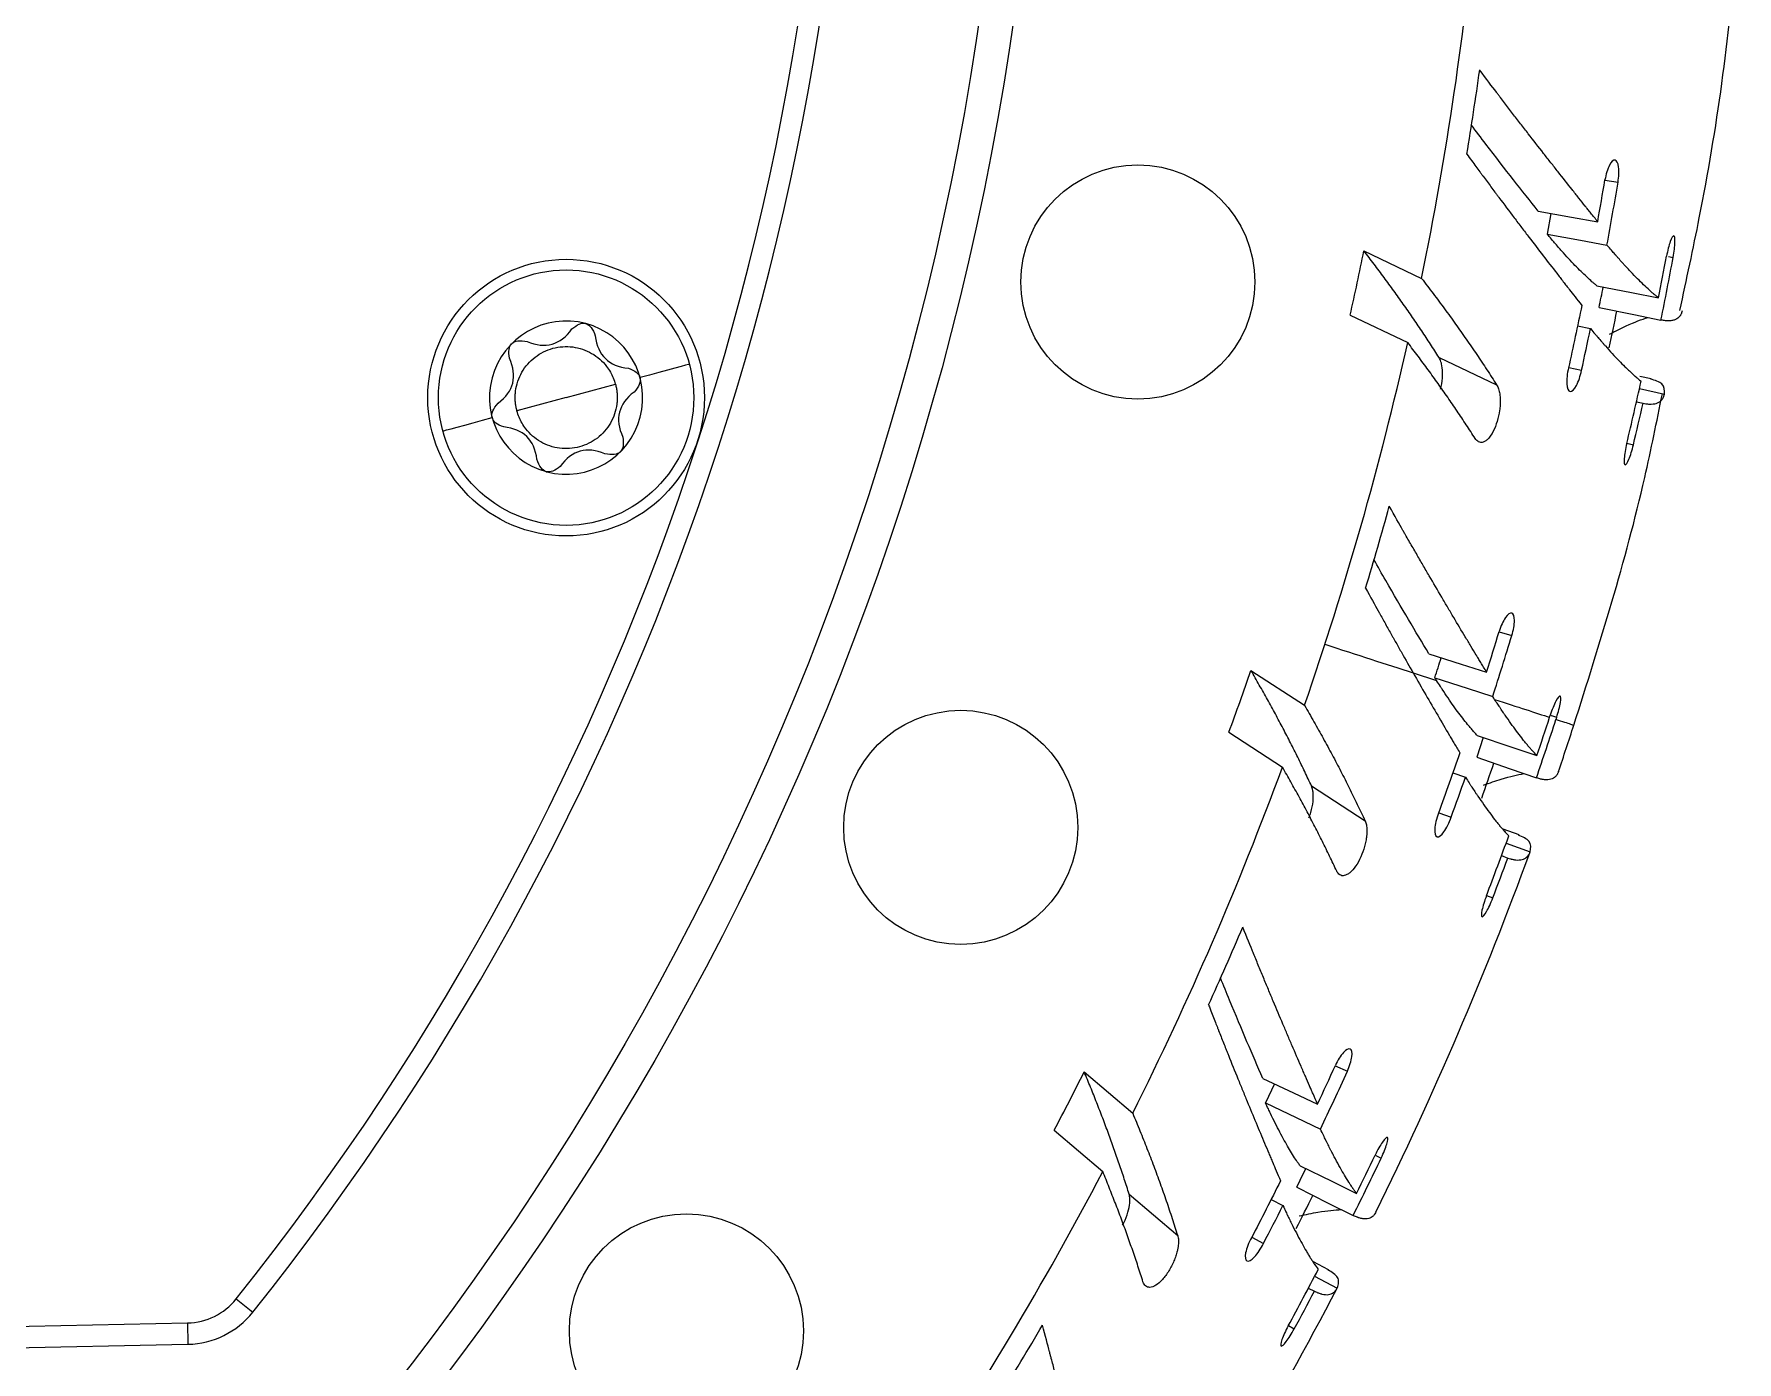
# Model space of a CAD drawing. Header units: millimetres. Extents: x 0 to 594, y 0 to 420.
# Drawn here: x 489.27 to 529.29, y 168.57 to 199.77 of the extents above; entities that cross this region are included whole.
import ezdxf

# ---------------------------------------------------------------- set-up
doc = ezdxf.new("R2010")
doc.units = ezdxf.units.MM

msp = doc.modelspace()

# ---------------------------------------------------------------- linework, layer by layer
at = {"color": 8, "linetype": 'Continuous', "lineweight": 25}
for p, q in [((526.188, 196.339), (526.495, 196.288)), ((527.681, 194.543), (527.791, 194.523)), ((526.998, 191.438), (527.585, 191.307)), ((526.703, 190.158), (526.857, 190.121)), ((523.704, 185.728), (524, 185.638)), ((521.681, 184.76), (522.233, 184.581)), ((524.903, 183.767), (525.054, 183.718)), ((523.866, 180.763), (524.43, 180.557)), ((523.406, 179.533), (523.553, 179.476)), ((519.852, 175.533), (520.135, 175.404)), ((520.787, 173.431), (520.93, 173.363)), ((519.366, 170.589), (519.899, 170.31)), ((518.75, 169.429), (518.888, 169.353))]:
    msp.add_line(p, q, dxfattribs=at)
at = {"color": 7, "linetype": 'Continuous', "lineweight": 25}
for p, q in [((524.915, 195.556), (524.83, 195.07)), ((520.525, 194.674), (521.879, 194.029)), ((520.201, 193.167), (521.555, 192.521)), ((525.544, 192.913), (525.849, 192.848)), ((522.29, 192.171), (523.643, 191.525)), ((525.34, 191.937), (525.638, 191.871)), ((527.276, 191.668), (527.011, 191.726)), ((501.777, 191.227), (502.936, 191.541)), ((501.777, 191.227), (500.622, 190.915)), ((526.927, 191.13), (527.084, 191.095)), ((517.87, 184.817), (519.128, 184)), ((524.887, 183.718), (524.903, 183.767)), ((525.038, 183.669), (525.054, 183.718)), ((517.352, 183.365), (518.61, 182.548)), ((523.33, 183.242), (523.175, 182.778)), ((519.293, 182.105), (520.551, 181.288)), ((522.616, 182.415), (522.91, 182.312)), ((522.282, 181.477), (522.574, 181.37)), ((524.17, 180.955), (523.795, 181.091)), ((523.755, 180.468), (523.906, 180.412)), ((513.951, 175.39), (515.092, 174.416)), ((518.42, 175.106), (518.211, 174.659)), ((513.248, 174.018), (514.388, 173.044)), ((515.007, 172.516), (516.148, 171.541)), ((518.343, 172.39), (518.621, 172.249)), ((517.889, 171.503), (518.164, 171.359)), ((519.693, 170.739), (519.339, 170.923)), ((519.218, 170.31), (519.36, 170.235)), ((494.022, 170.053), (494.412, 169.741)), ((484.855, 169.323), (492.881, 169.489)), ((492.881, 169.489), (492.891, 168.989)), ((484.866, 168.823), (492.891, 168.989))]:
    msp.add_line(p, q, dxfattribs=at)
at = {"color": 7, "linetype": 'Continuous', "lineweight": 25, "flags": 128}
for points in [[(524.621, 195.609), (525.404, 195.469), (526.019, 195.359)], [(524.83, 195.07), (525.617, 194.925), (526.236, 194.811)], [(525.998, 193.855), (526.81, 193.695), (527.448, 193.569)], [(526.051, 193.345), (526.865, 193.18), (527.505, 193.05)], [(504.673, 192.01), (504.651, 192.004), (504.585, 191.986), (504.478, 191.957), (504.334, 191.918), (504.158, 191.871), (503.958, 191.817), (503.74, 191.758), (503.514, 191.697)], [(498.881, 190.445), (498.903, 190.451), (498.969, 190.468), (499.076, 190.497), (499.22, 190.536), (499.395, 190.584), (499.596, 190.638), (499.813, 190.697), (500.039, 190.758)], [(501.312, 189.488), (501.313, 189.488), (501.314, 189.488), (501.316, 189.487), (501.317, 189.487), (501.318, 189.487), (501.32, 189.486), (501.321, 189.486), (501.322, 189.486)], [(522.053, 185.209), (522.811, 184.968), (523.406, 184.779)], [(522.19, 184.648), (522.951, 184.401), (523.55, 184.207)], [(523.189, 183.29), (523.973, 183.025), (524.589, 182.817)], [(523.175, 182.778), (523.961, 182.508), (524.578, 182.295)], [(518.149, 175.233), (518.869, 174.896), (519.435, 174.63)], [(518.211, 174.659), (518.935, 174.315), (519.503, 174.044)], [(519.025, 173.182), (519.768, 172.818), (520.352, 172.531)], [(518.945, 172.676), (519.688, 172.306), (520.273, 172.015)]]:
    msp.add_lwpolyline(points, dxfattribs=at)
at = {"color": 7, "linetype": 'Continuous', "lineweight": 25}
for centre, radius in [((444, 210), 69), ((444, 210), 68.2), ((515.212, 193.944), 2.75), ((501.777, 191.227), 3.25), ((501.777, 191.227), 3), ((511.05, 181.132), 2.75), ((504.603, 169.303), 2.75)]:
    msp.add_circle(centre, radius, dxfattribs=at)
for centre, radius, start, end in [((444, 210), 64.015, 321.38911, 2.61089), ((444, 210), 64.515, 321.38911, 2.61089), ((444, 210), 79.5, 348.41045, 354.79934), ((444, 210), 80.015, 350.61088, 352.04301), ((444, 210), 83.315, 349.87917, 350.56687), ((444, 210), 83.627, 349.53519, 350.56289), ((442.646, 210.646), 79.5, 347.29934, 348.41045), ((444, 210), 85.05, 348.86091, 349.5346), ((444, 210), 85.208, 348.52588, 349.53454), ((444, 210), 83.724, 348.52588, 348.86092), ((501.777, 191.227), 1.8, 255.3783, 255.0264), ((444, 210), 84.15, 347.92715, 348.52671), ((444, 210), 79.5, 340.91045, 347.29934), ((444, 210), 83.627, 347.47978, 348.16492), ((444, 210), 85.05, 346.503, 347.51354), ((444, 210), 85.208, 346.50855, 347.181), ((444, 210), 80.015, 343.11088, 344.54301), ((444, 210), 83.315, 342.37917, 343.06687), ((444, 210), 83.627, 342.03519, 343.06289), ((444, 210), 82.197, 342.03519, 342.37917), ((442.742, 210.817), 79.5, 339.79934, 340.91045), ((444, 210), 85.05, 341.36091, 342), ((444, 210), 85.208, 341.02588, 342), ((444, 210), 85.65, 341.23139, 341.99998), ((444, 210), 79.5, 333.41045, 339.79934), ((444, 210), 84.15, 340.43473, 341.02497), ((444, 210), 83.627, 339.97978, 340.66492), ((444, 210), 85.05, 339.003, 340.01354), ((444, 210), 85.65, 333.73157, 339.89401), ((444, 210), 85.208, 339.00855, 339.681), ((444, 210), 80.015, 335.61088, 337.04301), ((442.859, 210.974), 79.5, 332.29934, 333.41045), ((444, 210), 83.315, 334.87917, 335.56687), ((444, 210), 83.627, 334.53519, 335.56289), ((444, 210), 85.208, 333.52588, 334.53454), ((444, 210), 85.05, 333.86091, 334.5346), ((444, 210), 79.5, 325.91045, 332.29934), ((444, 210), 83.724, 333.52588, 333.86092), ((444, 210), 84.15, 332.935, 333.52644), ((444, 210), 83.627, 332.47978, 333.16492), ((444, 210), 85.05, 331.503, 332.51354), ((444, 210), 85.65, 326.2319, 332.3935), ((444, 210), 85.208, 331.50855, 332.181), ((492.85, 170.989), 1.5, 271.1835, 321.3891), ((492.85, 170.989), 2, 271.1835, 321.3891), ((444, 210), 80.015, 328.11088, 329.54301)]:
    msp.add_arc(centre, radius, start, end, dxfattribs=at)
for points, knots in [([(527.948, 193.274), (528.105, 194), (528.713, 196.808), (529.15, 199.859), (529.279, 202.183), (529.29, 202.378)], [0, 0, 0, 0, 0.241763, 0.93637, 1, 1, 1, 1]), ([(526.019, 195.359), (525.96, 195.434), (525.905, 195.503), (525.831, 195.594), (525.796, 195.638), (525.759, 195.684), (525.742, 195.705), (525.733, 195.716), (525.73, 195.721), (525.727, 195.723), (525.726, 195.725), (525.675, 195.788), (525.6, 195.884), (525.521, 195.982), (525.468, 196.049), (525.441, 196.083), (525.307, 196.252), (525.143, 196.459), (524.974, 196.674), (524.861, 196.819), (524.804, 196.891), (524.628, 197.116), (524.449, 197.346), (524.236, 197.622), (524.143, 197.742), (524.082, 197.822), (524.051, 197.862), (523.956, 197.986), (523.86, 198.111), (523.749, 198.257), (523.693, 198.33), (523.665, 198.366), (523.654, 198.382), (523.646, 198.393), (523.641, 198.399), (523.535, 198.538), (523.405, 198.712), (523.244, 198.924)], [0, 0, 0, 0, 0.0625, 0.0625, 0.09375, 0.109375, 0.117188, 0.121094, 0.123047, 0.123047, 0.125, 0.125, 0.1875, 0.21875, 0.21875, 0.25, 0.25, 0.375, 0.4375, 0.4375, 0.5, 0.5, 0.625, 0.6875, 0.71875, 0.71875, 0.75, 0.75, 0.8125, 0.84375, 0.859375, 0.867188, 0.871094, 0.871094, 0.875, 0.875, 1, 1, 1, 1]), ([(524.621, 195.609), (524.24, 196.089), (523.769, 196.681), (523.163, 197.482), (523.048, 197.634)], [0, 0, 0, 0, 0.810117, 1, 1, 1, 1]), ([(522.943, 196.947), (523.022, 196.84), (523.093, 196.744), (523.188, 196.614), (523.233, 196.552), (523.281, 196.488), (523.303, 196.457), (523.313, 196.444), (523.319, 196.435), (523.321, 196.432), (523.387, 196.344), (523.479, 196.22), (523.588, 196.074), (523.634, 196.012), (523.666, 195.97), (523.682, 195.949), (523.818, 195.767), (523.997, 195.529), (524.172, 195.298), (524.288, 195.145), (524.347, 195.069), (524.516, 194.847), (524.627, 194.702), (524.844, 194.421), (524.95, 194.284), (525.107, 194.082), (525.184, 193.983), (525.271, 193.87), (525.315, 193.815), (525.336, 193.788), (525.345, 193.776), (525.351, 193.768), (525.355, 193.763), (525.432, 193.665), (525.53, 193.543), (525.644, 193.395)], [0, 0, 0, 0, 0.0625, 0.0625, 0.09375, 0.109375, 0.117188, 0.121094, 0.121094, 0.125, 0.125, 0.1875, 0.21875, 0.234375, 0.234375, 0.25, 0.25, 0.375, 0.4375, 0.4375, 0.5, 0.5, 0.625, 0.625, 0.75, 0.75, 0.8125, 0.84375, 0.859375, 0.867188, 0.871094, 0.871094, 0.875, 0.875, 1, 1, 1, 1]), ([(526.495, 196.288), (526.517, 196.419), (526.522, 196.547), (526.496, 196.742), (526.466, 196.801), (526.385, 196.817), (526.337, 196.773), (526.248, 196.599), (526.21, 196.475), (526.189, 196.345)], [0, 0, 0, 0, 0.25, 0.25, 0.5, 0.5, 0.75, 0.75, 1, 1, 1, 1]), ([(525.997, 193.855), (525.976, 193.872), (525.939, 193.903), (525.861, 193.969), (525.72, 194.097), (525.49, 194.324), (525.231, 194.605), (525.039, 194.823), (524.923, 194.96), (524.864, 195.03), (524.83, 195.07)], [0, 0, 0, 0, 0.0723163, 0.1247866, 0.2496273, 0.4994672, 0.7495811, 0.8747516, 0.9281304, 1, 1, 1, 1]), ([(527.791, 194.523), (527.815, 194.654), (527.83, 194.779), (527.836, 194.969), (527.826, 195.024), (527.785, 195.032), (527.755, 194.984), (527.691, 194.805), (527.659, 194.681), (527.635, 194.551)], [0, 0, 0, 0, 0.25, 0.25, 0.5, 0.5, 0.75, 0.75, 1, 1, 1, 1]), ([(522.29, 192.171), (522.223, 192.275), (522.091, 192.483), (521.883, 192.796), (521.671, 193.109), (521.452, 193.422), (521.228, 193.736), (520.999, 194.049), (520.765, 194.361), (520.605, 194.57), (520.525, 194.674)], [0, 0, 0, 0, 0.127806, 0.254811, 0.381017, 0.506422, 0.631025, 0.754824, 0.877816, 1, 1, 1, 1]), ([(527.448, 193.569), (527.423, 193.589), (527.4, 193.608), (527.37, 193.632), (527.357, 193.644), (527.342, 193.656), (527.336, 193.661), (527.333, 193.664), (527.331, 193.665), (527.33, 193.666), (527.31, 193.683), (527.279, 193.71), (527.241, 193.745), (527.224, 193.76), (527.212, 193.771), (527.206, 193.776), (527.111, 193.864), (527.016, 193.956), (526.864, 194.112), (526.786, 194.193), (526.69, 194.296), (526.642, 194.349), (526.621, 194.372), (526.606, 194.388), (526.6, 194.395), (526.563, 194.436), (526.519, 194.485), (526.468, 194.542), (526.443, 194.571), (526.431, 194.585), (526.425, 194.591), (526.422, 194.595), (526.42, 194.598), (526.376, 194.647), (526.317, 194.718), (526.236, 194.811)], [0, 0, 0, 0, 0.0625, 0.0625, 0.09375, 0.109375, 0.117188, 0.121094, 0.121094, 0.125, 0.125, 0.1875, 0.21875, 0.234375, 0.234375, 0.25, 0.25, 0.5, 0.5, 0.625, 0.6875, 0.71875, 0.734375, 0.734375, 0.75, 0.75, 0.8125, 0.84375, 0.859375, 0.867188, 0.871094, 0.871094, 0.875, 0.875, 1, 1, 1, 1]), ([(521.879, 194.029), (521.971, 193.909), (522.154, 193.67), (522.42, 193.313), (522.68, 192.955), (522.932, 192.597), (523.178, 192.239), (523.416, 191.881), (523.568, 191.644), (523.643, 191.525)], [0, 0, 0, 0, 0.13986, 0.280724, 0.422588, 0.56545, 0.709306, 0.854156, 1, 1, 1, 1]), ([(526.297, 192.72), (526.432, 192.788), (526.809, 192.98), (527.048, 193.06), (527.202, 193.112)], [0, 0, 0, 0, 0.359025, 1, 1, 1, 1]), ([(527.999, 193.264), (527.996, 193.248), (527.992, 193.234), (527.986, 193.217), (527.984, 193.209), (527.981, 193.202), (527.979, 193.198), (527.979, 193.197), (527.978, 193.196), (527.978, 193.196), (527.974, 193.185), (527.967, 193.17), (527.957, 193.154), (527.952, 193.147), (527.949, 193.143), (527.947, 193.14), (527.92, 193.104), (527.886, 193.079), (527.824, 193.052), (527.791, 193.041), (527.746, 193.035), (527.723, 193.033), (527.712, 193.032), (527.705, 193.032), (527.702, 193.031), (527.683, 193.031), (527.661, 193.031), (527.634, 193.032), (527.621, 193.033), (527.614, 193.034), (527.611, 193.034), (527.609, 193.034), (527.608, 193.034), (527.586, 193.037), (527.553, 193.042), (527.505, 193.05)], [0, 0, 0, 0, 0.0625, 0.0625, 0.09375, 0.109375, 0.117188, 0.121094, 0.121094, 0.125, 0.125, 0.1875, 0.21875, 0.234375, 0.234375, 0.25, 0.25, 0.5, 0.5, 0.625, 0.6875, 0.71875, 0.734375, 0.734375, 0.75, 0.75, 0.8125, 0.84375, 0.859375, 0.867188, 0.871094, 0.871094, 0.875, 0.875, 1, 1, 1, 1]), ([(523.137, 190.267), (523.068, 190.374), (522.931, 190.588), (522.715, 190.911), (522.495, 191.234), (522.268, 191.556), (522.036, 191.878), (521.799, 192.199), (521.636, 192.414), (521.555, 192.521)], [0, 0, 0, 0, 0.14591, 0.290805, 0.434684, 0.577545, 0.719387, 0.860207, 1, 1, 1, 1]), ([(525.849, 192.848), (525.889, 192.802), (525.923, 192.761), (525.968, 192.708), (525.988, 192.684), (526.009, 192.66), (526.018, 192.648), (526.022, 192.644), (526.025, 192.641), (526.026, 192.64), (526.055, 192.605), (526.097, 192.557), (526.147, 192.5), (526.169, 192.475), (526.183, 192.459), (526.191, 192.45), (526.309, 192.318), (526.415, 192.203), (526.564, 192.049), (526.636, 191.975), (526.717, 191.897), (526.756, 191.859), (526.773, 191.843), (526.784, 191.833), (526.789, 191.828), (526.818, 191.801), (526.851, 191.771), (526.887, 191.739), (526.904, 191.724), (526.913, 191.716), (526.917, 191.713), (526.919, 191.711), (526.921, 191.709), (526.949, 191.685), (526.99, 191.652), (527.038, 191.611)], [0, 0, 0, 0, 0.0625, 0.0625, 0.09375, 0.109375, 0.117188, 0.121094, 0.121094, 0.125, 0.125, 0.1875, 0.21875, 0.234375, 0.234375, 0.25, 0.25, 0.5, 0.5, 0.625, 0.6875, 0.71875, 0.734375, 0.734375, 0.75, 0.75, 0.8125, 0.84375, 0.859375, 0.867188, 0.871094, 0.871094, 0.875, 0.875, 1, 1, 1, 1]), ([(500.622, 190.915), (500.614, 190.946), (500.599, 191.007), (500.586, 191.1), (500.579, 191.194), (500.58, 191.288), (500.593, 191.429), (500.635, 191.613), (500.733, 191.829), (500.87, 192.022), (501.099, 192.237), (501.458, 192.416), (501.858, 192.442), (502.164, 192.372), (502.38, 192.274), (502.573, 192.137), (502.717, 191.983), (502.819, 191.831), (502.89, 191.691), (502.921, 191.591), (502.936, 191.541)], [0, 0, 0, 0, 0.025234, 0.050224, 0.075125, 0.100094, 0.125286, 0.187843, 0.250405, 0.312961, 0.375523, 0.500028, 0.624532, 0.687089, 0.749651, 0.812207, 0.874769, 0.916633, 0.958134, 1, 1, 1, 1]), ([(522.326, 191.423), (522.336, 191.467), (522.369, 191.602), (522.378, 191.817), (522.363, 191.962), (522.347, 192.027), (522.343, 192.043), (522.327, 192.099), (522.306, 192.139), (522.29, 192.171)], [0, 0, 0, 0, 0.14169, 0.43919, 0.718394, 0.726365, 0.74213, 0.797032, 1, 1, 1, 1]), ([(525.333, 191.928), (525.299, 191.792), (525.284, 191.655), (525.298, 191.443), (525.327, 191.379), (525.413, 191.365), (525.466, 191.415), (525.568, 191.604), (525.612, 191.735), (525.638, 191.871)], [0, 0, 0, 0, 0.25, 0.25, 0.5, 0.5, 0.75, 0.75, 1, 1, 1, 1]), ([(502.936, 191.541), (502.944, 191.51), (502.959, 191.449), (502.972, 191.356), (502.979, 191.262), (502.978, 191.168), (502.965, 191.027), (502.923, 190.842), (502.825, 190.627), (502.688, 190.434), (502.459, 190.219), (502.1, 190.04), (501.7, 190.014), (501.394, 190.084), (501.178, 190.182), (500.985, 190.319), (500.841, 190.472), (500.739, 190.625), (500.668, 190.765), (500.637, 190.865), (500.622, 190.915)], [0, 0, 0, 0, 0.0252132, 0.0501922, 0.0750929, 0.1000728, 0.1252877, 0.187844, 0.2504058, 0.3129621, 0.3755239, 0.5000278, 0.6245317, 0.687088, 0.7496498, 0.8122061, 0.8747679, 0.9166624, 0.9581637, 1, 1, 1, 1]), ([(523.643, 191.525), (523.652, 191.511), (523.668, 191.483), (523.688, 191.432), (523.703, 191.376), (523.715, 191.314), (523.723, 191.245), (523.728, 191.159), (523.726, 191.053), (523.709, 190.885), (523.662, 190.666), (523.567, 190.426), (523.468, 190.281), (523.388, 190.21), (523.328, 190.18), (523.271, 190.17), (523.237, 190.182), (523.22, 190.188)], [0, 0, 0, 0, 0.042944, 0.084816, 0.126039, 0.167052, 0.208301, 0.250221, 0.312985, 0.375441, 0.499538, 0.624102, 0.749015, 0.811008, 0.874566, 0.937, 1, 1, 1, 1]), ([(525.458, 183.533), (526.066, 185.459), (526.876, 188.025), (527.405, 190.66), (527.537, 191.317)], [0, 0, 0, 0, 0.750754, 1, 1, 1, 1]), ([(527.084, 191.095), (527.108, 191.09), (527.128, 191.087), (527.154, 191.083), (527.165, 191.082), (527.177, 191.08), (527.182, 191.08), (527.184, 191.08), (527.185, 191.079), (527.186, 191.079), (527.202, 191.078), (527.225, 191.076), (527.251, 191.076), (527.263, 191.076), (527.27, 191.076), (527.274, 191.076), (527.335, 191.078), (527.384, 191.087), (527.447, 191.114), (527.475, 191.13), (527.504, 191.154), (527.517, 191.168), (527.522, 191.174), (527.525, 191.178), (527.527, 191.18), (527.536, 191.191), (527.545, 191.205), (527.554, 191.221), (527.559, 191.23), (527.561, 191.234), (527.562, 191.236), (527.562, 191.237), (527.563, 191.238), (527.569, 191.253), (527.578, 191.275), (527.585, 191.307)], [0, 0, 0, 0, 0.0625, 0.0625, 0.09375, 0.109375, 0.117188, 0.121094, 0.121094, 0.125, 0.125, 0.1875, 0.21875, 0.234375, 0.234375, 0.25, 0.25, 0.5, 0.5, 0.625, 0.6875, 0.71875, 0.734375, 0.734375, 0.75, 0.75, 0.8125, 0.84375, 0.859375, 0.867187, 0.871094, 0.871094, 0.875, 0.875, 1, 1, 1, 1]), ([(527.585, 191.307), (527.588, 191.398), (527.592, 191.566), (527.365, 191.631), (527.26, 191.661)], [0, 0, 0, 0, 0.538811, 1, 1, 1, 1]), ([(526.701, 190.15), (526.67, 190.02), (526.649, 189.895), (526.635, 189.707), (526.643, 189.652), (526.685, 189.646), (526.717, 189.694), (526.789, 189.87), (526.826, 189.992), (526.857, 190.121)], [0, 0, 0, 0, 0.25, 0.25, 0.5, 0.5, 0.75, 0.75, 1, 1, 1, 1]), ([(523.406, 184.779), (523.357, 184.861), (523.312, 184.936), (523.251, 185.036), (523.222, 185.084), (523.191, 185.134), (523.177, 185.158), (523.17, 185.17), (523.167, 185.175), (523.165, 185.178), (523.164, 185.179), (523.122, 185.249), (523.059, 185.354), (522.994, 185.462), (522.95, 185.535), (522.927, 185.572), (522.817, 185.756), (522.682, 185.983), (522.542, 186.218), (522.448, 186.377), (522.401, 186.456), (522.256, 186.702), (522.109, 186.953), (521.934, 187.255), (521.858, 187.386), (521.807, 187.474), (521.782, 187.517), (521.704, 187.652), (521.625, 187.789), (521.534, 187.948), (521.488, 188.028), (521.465, 188.067), (521.456, 188.085), (521.449, 188.096), (521.445, 188.103), (521.358, 188.255), (521.252, 188.444), (521.121, 188.675)], [0, 0, 0, 0, 0.0625, 0.0625, 0.09375, 0.109375, 0.117187, 0.121094, 0.123047, 0.123047, 0.125, 0.125, 0.1875, 0.21875, 0.21875, 0.25, 0.25, 0.375, 0.4375, 0.4375, 0.5, 0.5, 0.625, 0.6875, 0.71875, 0.71875, 0.75, 0.75, 0.8125, 0.84375, 0.859375, 0.867188, 0.871094, 0.871094, 0.875, 0.875, 1, 1, 1, 1]), ([(522.053, 185.209), (521.737, 185.734), (521.348, 186.383), (520.852, 187.256), (520.757, 187.422)], [0, 0, 0, 0, 0.810117, 1, 1, 1, 1]), ([(520.564, 186.754), (520.683, 186.538), (520.781, 186.36), (520.863, 186.21), (520.868, 186.201), (520.875, 186.189), (520.878, 186.183), (520.884, 186.173), (520.899, 186.146), (520.937, 186.078), (521.019, 185.931), (521.09, 185.804), (521.149, 185.698), (521.162, 185.676), (521.185, 185.635), (521.196, 185.614), (521.231, 185.553), (521.3, 185.431), (521.459, 185.149), (521.593, 184.914), (521.681, 184.76)], [0, 0, 0, 0, 0.25, 0.25, 0.265625, 0.265625, 0.273438, 0.273438, 0.28125, 0.3125, 0.375, 0.5, 0.5, 0.53125, 0.53125, 0.5625, 0.5625, 0.625, 0.75, 1, 1, 1, 1]), ([(524, 185.638), (524.038, 185.765), (524.06, 185.891), (524.06, 186.088), (524.038, 186.15), (523.959, 186.177), (523.906, 186.139), (523.795, 185.978), (523.742, 185.861), (523.703, 185.734)], [0, 0, 0, 0, 0.25, 0.25, 0.5, 0.5, 0.75, 0.75, 1, 1, 1, 1]), ([(519.293, 182.105), (519.24, 182.216), (519.136, 182.44), (518.972, 182.777), (518.801, 183.116), (518.626, 183.455), (518.445, 183.794), (518.258, 184.135), (518.067, 184.475), (517.936, 184.703), (517.87, 184.817)], [0, 0, 0, 0, 0.1278059, 0.2548115, 0.381017, 0.5064218, 0.6310247, 0.7548237, 0.8778164, 1, 1, 1, 1]), ([(521.681, 184.76), (521.782, 184.584), (521.88, 184.414), (522.072, 184.083), (522.166, 183.921), (522.35, 183.607), (522.44, 183.453), (522.528, 183.303), (522.532, 183.296), (522.536, 183.289), (522.539, 183.284), (522.541, 183.282), (522.546, 183.273), (522.55, 183.266), (522.563, 183.244), (522.589, 183.199), (522.658, 183.084), (522.728, 182.966), (522.778, 182.88)], [0, 0, 0, 0, 0.25, 0.25, 0.5, 0.5, 0.75, 0.75, 0.757812, 0.761719, 0.761719, 0.765625, 0.765625, 0.78125, 0.78125, 0.8125, 0.875, 1, 1, 1, 1]), ([(523.189, 183.29), (523.165, 183.315), (523.121, 183.364), (523.053, 183.44), (522.972, 183.534), (522.876, 183.655), (522.718, 183.862), (522.549, 184.103), (522.397, 184.326), (522.307, 184.466), (522.262, 184.535), (522.232, 184.581)], [0, 0, 0, 0, 0.0923768, 0.1760428, 0.2510038, 0.3774801, 0.5030281, 0.7547532, 0.8818375, 0.9218494, 1, 1, 1, 1]), ([(524.589, 182.817), (524.547, 182.863), (524.511, 182.9), (524.484, 182.931), (524.479, 182.936), (524.471, 182.945), (524.458, 182.96), (524.444, 182.975), (524.417, 183.006), (524.399, 183.028), (524.369, 183.063), (524.36, 183.075), (524.341, 183.098), (524.312, 183.133), (524.282, 183.17), (524.223, 183.245), (524.182, 183.298), (524.056, 183.464), (523.968, 183.587), (523.864, 183.736), (523.852, 183.753), (523.828, 183.788), (523.792, 183.841), (523.75, 183.903), (523.718, 183.95), (523.709, 183.963), (523.705, 183.97), (523.703, 183.972), (523.701, 183.976), (523.691, 183.99), (523.661, 184.037), (523.624, 184.094), (523.595, 184.138)], [0, 0, 0, 0, 0.125, 0.125, 0.140625, 0.140625, 0.15625, 0.1875, 0.1875, 0.25, 0.25, 0.28125, 0.28125, 0.3125, 0.375, 0.375, 0.5, 0.5, 0.75, 0.75, 0.78125, 0.78125, 0.8125, 0.875, 0.890625, 0.898437, 0.898437, 0.902344, 0.902344, 0.90625, 0.9375, 1, 1, 1, 1]), ([(525.054, 183.718), (525.095, 183.845), (525.126, 183.968), (525.157, 184.155), (525.154, 184.211), (525.114, 184.224), (525.079, 184.18), (524.992, 184.011), (524.944, 183.893), (524.903, 183.767)], [0, 0, 0, 0, 0.25, 0.25, 0.5, 0.5, 0.75, 0.75, 1, 1, 1, 1]), ([(519.128, 184), (519.203, 183.87), (519.353, 183.61), (519.569, 183.222), (519.78, 182.834), (519.984, 182.446), (520.181, 182.058), (520.371, 181.671), (520.491, 181.416), (520.551, 181.288)], [0, 0, 0, 0, 0.139254, 0.279716, 0.42138, 0.564242, 0.708301, 0.853554, 1, 1, 1, 1]), ([(519.884, 180.106), (519.83, 180.222), (519.721, 180.452), (519.55, 180.801), (519.373, 181.15), (519.19, 181.499), (519.002, 181.848), (518.809, 182.197), (518.676, 182.431), (518.61, 182.548)], [0, 0, 0, 0, 0.146202, 0.291291, 0.435267, 0.578129, 0.719874, 0.860499, 1, 1, 1, 1]), ([(519.231, 181.359), (519.247, 181.4), (519.297, 181.53), (519.334, 181.742), (519.338, 181.888), (519.331, 181.954), (519.329, 181.971), (519.32, 182.029), (519.305, 182.071), (519.293, 182.105)], [0, 0, 0, 0, 0.141679, 0.439186, 0.718392, 0.726366, 0.742128, 0.797028, 1, 1, 1, 1]), ([(522.91, 182.312), (522.944, 182.26), (522.972, 182.216), (523.009, 182.158), (523.026, 182.131), (523.044, 182.104), (523.052, 182.091), (523.055, 182.086), (523.057, 182.083), (523.058, 182.082), (523.083, 182.044), (523.118, 181.99), (523.16, 181.927), (523.179, 181.9), (523.191, 181.882), (523.197, 181.872), (523.297, 181.725), (523.387, 181.598), (523.514, 181.426), (523.576, 181.343), (523.646, 181.255), (523.68, 181.213), (523.695, 181.195), (523.704, 181.183), (523.709, 181.177), (523.734, 181.147), (523.763, 181.113), (523.794, 181.076), (523.81, 181.059), (523.817, 181.05), (523.82, 181.047), (523.822, 181.044), (523.824, 181.043), (523.849, 181.014), (523.885, 180.977), (523.928, 180.93)], [0, 0, 0, 0, 0.0625, 0.0625, 0.09375, 0.109375, 0.117188, 0.121094, 0.121094, 0.125, 0.125, 0.1875, 0.21875, 0.234375, 0.234375, 0.25, 0.25, 0.5, 0.5, 0.625, 0.6875, 0.71875, 0.734375, 0.734375, 0.75, 0.75, 0.8125, 0.84375, 0.859375, 0.867187, 0.871094, 0.871094, 0.875, 0.875, 1, 1, 1, 1]), ([(523.333, 182.124), (523.478, 182.175), (523.878, 182.316), (524.127, 182.365), (524.285, 182.396)], [0, 0, 0, 0, 0.361426, 1, 1, 1, 1]), ([(525.096, 182.443), (525.09, 182.427), (525.085, 182.414), (525.077, 182.398), (525.074, 182.391), (525.07, 182.384), (525.068, 182.38), (525.067, 182.379), (525.067, 182.378), (525.066, 182.378), (525.061, 182.368), (525.052, 182.354), (525.04, 182.34), (525.034, 182.333), (525.03, 182.329), (525.028, 182.327), (524.996, 182.295), (524.96, 182.274), (524.895, 182.256), (524.86, 182.25), (524.815, 182.249), (524.792, 182.25), (524.781, 182.25), (524.774, 182.251), (524.771, 182.251), (524.752, 182.253), (524.73, 182.256), (524.704, 182.261), (524.691, 182.264), (524.684, 182.265), (524.681, 182.266), (524.68, 182.266), (524.678, 182.267), (524.656, 182.272), (524.625, 182.281), (524.578, 182.295)], [0, 0, 0, 0, 0.0625, 0.0625, 0.09375, 0.109375, 0.117188, 0.121094, 0.121094, 0.125, 0.125, 0.1875, 0.21875, 0.234375, 0.234375, 0.25, 0.25, 0.5, 0.5, 0.625, 0.6875, 0.71875, 0.734375, 0.734375, 0.75, 0.75, 0.8125, 0.84375, 0.859375, 0.867188, 0.871094, 0.871094, 0.875, 0.875, 1, 1, 1, 1]), ([(520.551, 181.288), (520.557, 181.273), (520.569, 181.243), (520.582, 181.19), (520.591, 181.132), (520.594, 181.069), (520.593, 181), (520.586, 180.914), (520.571, 180.809), (520.532, 180.645), (520.457, 180.433), (520.332, 180.208), (520.215, 180.077), (520.125, 180.017), (520.063, 179.995), (520.005, 179.993), (519.972, 180.009), (519.956, 180.017)], [0, 0, 0, 0, 0.042882, 0.08471, 0.125909, 0.166926, 0.208215, 0.250223, 0.312974, 0.375443, 0.499539, 0.624103, 0.749016, 0.810978, 0.874566, 0.936992, 1, 1, 1, 1]), ([(522.278, 181.466), (522.227, 181.336), (522.194, 181.202), (522.181, 180.991), (522.201, 180.923), (522.284, 180.898), (522.343, 180.941), (522.469, 181.115), (522.529, 181.239), (522.574, 181.37)], [0, 0, 0, 0, 0.25, 0.25, 0.5, 0.5, 0.75, 0.75, 1, 1, 1, 1]), ([(524.43, 180.557), (524.445, 180.646), (524.471, 180.813), (524.254, 180.907), (524.154, 180.951)], [0, 0, 0, 0, 0.5388115, 1, 1, 1, 1]), ([(523.906, 180.412), (523.929, 180.404), (523.949, 180.399), (523.973, 180.391), (523.984, 180.388), (523.995, 180.386), (524.001, 180.384), (524.003, 180.384), (524.004, 180.383), (524.004, 180.383), (524.02, 180.38), (524.043, 180.375), (524.069, 180.371), (524.08, 180.37), (524.088, 180.369), (524.092, 180.368), (524.152, 180.362), (524.202, 180.365), (524.268, 180.384), (524.298, 180.396), (524.33, 180.416), (524.344, 180.428), (524.35, 180.433), (524.354, 180.437), (524.356, 180.439), (524.366, 180.448), (524.377, 180.461), (524.389, 180.476), (524.394, 180.484), (524.396, 180.488), (524.398, 180.49), (524.398, 180.491), (524.399, 180.491), (524.407, 180.505), (524.419, 180.526), (524.43, 180.557)], [0, 0, 0, 0, 0.0625, 0.0625, 0.09375, 0.109375, 0.117188, 0.121094, 0.121094, 0.125, 0.125, 0.1875, 0.21875, 0.234375, 0.234375, 0.25, 0.25, 0.5, 0.5, 0.625, 0.6875, 0.71875, 0.734375, 0.734375, 0.75, 0.75, 0.8125, 0.84375, 0.859375, 0.867188, 0.871094, 0.871094, 0.875, 0.875, 1, 1, 1, 1]), ([(523.403, 179.525), (523.355, 179.4), (523.318, 179.279), (523.28, 179.094), (523.281, 179.039), (523.321, 179.027), (523.358, 179.071), (523.453, 179.236), (523.506, 179.353), (523.553, 179.476)], [0, 0, 0, 0, 0.25, 0.25, 0.5, 0.5, 0.75, 0.75, 1, 1, 1, 1]), ([(519.435, 174.63), (519.397, 174.718), (519.362, 174.798), (519.314, 174.906), (519.292, 174.957), (519.268, 175.011), (519.257, 175.036), (519.251, 175.049), (519.249, 175.054), (519.247, 175.057), (519.247, 175.059), (519.214, 175.133), (519.166, 175.245), (519.115, 175.361), (519.081, 175.439), (519.064, 175.479), (518.978, 175.676), (518.874, 175.919), (518.766, 176.17), (518.694, 176.339), (518.658, 176.424), (518.546, 176.687), (518.433, 176.955), (518.298, 177.277), (518.24, 177.417), (518.201, 177.51), (518.182, 177.556), (518.122, 177.701), (518.062, 177.846), (517.992, 178.016), (517.957, 178.101), (517.94, 178.144), (517.932, 178.162), (517.928, 178.174), (517.925, 178.181), (517.858, 178.344), (517.778, 178.545), (517.677, 178.791)], [0, 0, 0, 0, 0.0625, 0.0625, 0.09375, 0.109375, 0.117188, 0.121094, 0.123047, 0.123047, 0.125, 0.125, 0.1875, 0.21875, 0.21875, 0.25, 0.25, 0.375, 0.4375, 0.4375, 0.5, 0.5, 0.625, 0.6875, 0.71875, 0.71875, 0.75, 0.75, 0.8125, 0.84375, 0.859375, 0.867187, 0.871094, 0.871094, 0.875, 0.875, 1, 1, 1, 1]), ([(518.149, 175.233), (517.905, 175.795), (517.604, 176.489), (517.225, 177.42), (517.154, 177.596)], [0, 0, 0, 0, 0.810117, 1, 1, 1, 1]), ([(516.874, 176.959), (516.923, 176.836), (516.966, 176.725), (517.025, 176.574), (517.053, 176.504), (517.082, 176.429), (517.096, 176.393), (517.102, 176.378), (517.106, 176.368), (517.107, 176.365), (517.147, 176.263), (517.204, 176.119), (517.272, 175.95), (517.301, 175.878), (517.32, 175.829), (517.33, 175.804), (517.414, 175.593), (517.526, 175.317), (517.635, 175.048), (517.708, 174.871), (517.744, 174.782), (517.851, 174.524), (517.92, 174.356), (518.057, 174.027), (518.124, 173.868), (518.223, 173.632), (518.272, 173.516), (518.328, 173.385), (518.355, 173.321), (518.369, 173.289), (518.374, 173.275), (518.378, 173.266), (518.381, 173.26), (518.429, 173.145), (518.492, 173.002), (518.564, 172.83)], [0, 0, 0, 0, 0.0625, 0.0625, 0.09375, 0.109375, 0.117187, 0.121094, 0.121094, 0.125, 0.125, 0.1875, 0.21875, 0.234375, 0.234375, 0.25, 0.25, 0.375, 0.4375, 0.4375, 0.5, 0.5, 0.625, 0.625, 0.75, 0.75, 0.8125, 0.84375, 0.859375, 0.867187, 0.871094, 0.871094, 0.875, 0.875, 1, 1, 1, 1]), ([(520.135, 175.404), (520.19, 175.525), (520.228, 175.647), (520.254, 175.842), (520.24, 175.907), (520.166, 175.944), (520.108, 175.913), (519.977, 175.768), (519.909, 175.659), (519.854, 175.538)], [0, 0, 0, 0, 0.25, 0.25, 0.5, 0.5, 0.75, 0.75, 1, 1, 1, 1]), ([(515.007, 172.516), (514.97, 172.633), (514.896, 172.868), (514.777, 173.224), (514.652, 173.582), (514.522, 173.941), (514.387, 174.302), (514.247, 174.663), (514.102, 175.026), (514.001, 175.269), (513.951, 175.39)], [0, 0, 0, 0, 0.127806, 0.254811, 0.381017, 0.506422, 0.631025, 0.754824, 0.877816, 1, 1, 1, 1]), ([(519.025, 173.182), (519.009, 173.205), (518.981, 173.244), (518.922, 173.328), (518.819, 173.489), (518.656, 173.767), (518.479, 174.106), (518.349, 174.366), (518.273, 174.528), (518.234, 174.611), (518.211, 174.659)], [0, 0, 0, 0, 0.072316, 0.124787, 0.249627, 0.499467, 0.749581, 0.874752, 0.92813, 1, 1, 1, 1]), ([(515.092, 174.416), (515.149, 174.278), (515.264, 174), (515.428, 173.587), (515.586, 173.175), (515.738, 172.763), (515.882, 172.354), (516.02, 171.945), (516.105, 171.676), (516.148, 171.541)], [0, 0, 0, 0, 0.139319, 0.279823, 0.421508, 0.564371, 0.708408, 0.853618, 1, 1, 1, 1]), ([(520.352, 172.531), (520.333, 172.557), (520.316, 172.581), (520.293, 172.612), (520.283, 172.627), (520.272, 172.642), (520.267, 172.649), (520.265, 172.652), (520.264, 172.654), (520.263, 172.655), (520.248, 172.677), (520.225, 172.711), (520.197, 172.754), (520.185, 172.774), (520.176, 172.787), (520.172, 172.794), (520.103, 172.903), (520.035, 173.017), (519.928, 173.206), (519.874, 173.306), (519.808, 173.429), (519.775, 173.493), (519.761, 173.521), (519.751, 173.54), (519.746, 173.549), (519.721, 173.598), (519.691, 173.657), (519.657, 173.725), (519.64, 173.759), (519.632, 173.776), (519.629, 173.783), (519.626, 173.788), (519.625, 173.791), (519.596, 173.85), (519.557, 173.933), (519.503, 174.044)], [0, 0, 0, 0, 0.0625, 0.0625, 0.09375, 0.109375, 0.117187, 0.121094, 0.121094, 0.125, 0.125, 0.1875, 0.21875, 0.234375, 0.234375, 0.25, 0.25, 0.5, 0.5, 0.625, 0.6875, 0.71875, 0.734375, 0.734375, 0.75, 0.75, 0.8125, 0.84375, 0.859375, 0.867188, 0.871094, 0.871094, 0.875, 0.875, 1, 1, 1, 1]), ([(520.93, 173.363), (520.987, 173.484), (521.034, 173.601), (521.089, 173.783), (521.094, 173.839), (521.056, 173.857), (521.015, 173.818), (520.907, 173.662), (520.844, 173.551), (520.787, 173.431)], [0, 0, 0, 0, 0.25, 0.25, 0.5, 0.5, 0.75, 0.75, 1, 1, 1, 1]), ([(515.333, 170.457), (515.294, 170.579), (515.217, 170.821), (515.092, 171.189), (514.962, 171.558), (514.827, 171.928), (514.686, 172.299), (514.54, 172.671), (514.439, 172.92), (514.388, 173.044)], [0, 0, 0, 0, 0.1461532, 0.2912102, 0.4351703, 0.5780321, 0.719793, 0.8604502, 1, 1, 1, 1]), ([(514.849, 171.784), (514.87, 171.823), (514.937, 171.945), (515.002, 172.151), (515.024, 172.295), (515.025, 172.362), (515.026, 172.379), (515.025, 172.437), (515.015, 172.481), (515.007, 172.516)], [0, 0, 0, 0, 0.141685, 0.439175, 0.718386, 0.726361, 0.742119, 0.797029, 1, 1, 1, 1]), ([(518.621, 172.249), (518.647, 172.194), (518.67, 172.145), (518.699, 172.083), (518.713, 172.054), (518.726, 172.025), (518.733, 172.012), (518.735, 172.006), (518.737, 172.002), (518.738, 172.001), (518.757, 171.961), (518.785, 171.903), (518.819, 171.835), (518.833, 171.806), (518.843, 171.786), (518.848, 171.776), (518.928, 171.617), (519.001, 171.479), (519.104, 171.291), (519.155, 171.202), (519.213, 171.105), (519.241, 171.058), (519.253, 171.039), (519.261, 171.026), (519.265, 171.02), (519.286, 170.987), (519.31, 170.949), (519.336, 170.908), (519.349, 170.889), (519.356, 170.88), (519.358, 170.876), (519.36, 170.873), (519.361, 170.871), (519.383, 170.84), (519.413, 170.798), (519.45, 170.746)], [0, 0, 0, 0, 0.0625, 0.0625, 0.09375, 0.109375, 0.117187, 0.121094, 0.121094, 0.125, 0.125, 0.1875, 0.21875, 0.234375, 0.234375, 0.25, 0.25, 0.5, 0.5, 0.625, 0.6875, 0.71875, 0.734375, 0.734375, 0.75, 0.75, 0.8125, 0.84375, 0.859375, 0.867188, 0.871094, 0.871094, 0.875, 0.875, 1, 1, 1, 1]), ([(519.004, 172.005), (519.159, 172.038), (519.578, 172.127), (519.834, 172.143), (519.995, 172.153)], [0, 0, 0, 0, 0.367652, 1, 1, 1, 1]), ([(520.805, 172.093), (520.798, 172.079), (520.791, 172.067), (520.781, 172.051), (520.776, 172.045), (520.772, 172.038), (520.769, 172.035), (520.768, 172.034), (520.768, 172.033), (520.768, 172.033), (520.76, 172.024), (520.75, 172.012), (520.736, 171.998), (520.73, 171.993), (520.725, 171.99), (520.723, 171.988), (520.687, 171.96), (520.648, 171.944), (520.582, 171.934), (520.546, 171.933), (520.502, 171.938), (520.478, 171.942), (520.468, 171.944), (520.461, 171.945), (520.458, 171.946), (520.44, 171.95), (520.418, 171.956), (520.393, 171.964), (520.38, 171.969), (520.374, 171.971), (520.371, 171.972), (520.369, 171.973), (520.368, 171.973), (520.347, 171.981), (520.317, 171.994), (520.273, 172.015)], [0, 0, 0, 0, 0.0625, 0.0625, 0.09375, 0.109375, 0.117187, 0.121094, 0.121094, 0.125, 0.125, 0.1875, 0.21875, 0.234375, 0.234375, 0.25, 0.25, 0.5, 0.5, 0.625, 0.6875, 0.71875, 0.734375, 0.734375, 0.75, 0.75, 0.8125, 0.84375, 0.859375, 0.867187, 0.871094, 0.871094, 0.875, 0.875, 1, 1, 1, 1]), ([(516.148, 171.541), (516.152, 171.526), (516.161, 171.495), (516.167, 171.441), (516.167, 171.382), (516.163, 171.319), (516.153, 171.25), (516.135, 171.166), (516.105, 171.064), (516.046, 170.907), (515.944, 170.707), (515.79, 170.499), (515.657, 170.385), (515.56, 170.337), (515.495, 170.323), (515.438, 170.329), (515.408, 170.349), (515.393, 170.359)], [0, 0, 0, 0, 0.042886, 0.084717, 0.125918, 0.166934, 0.20822, 0.250223, 0.312975, 0.375443, 0.499539, 0.624103, 0.749016, 0.81098, 0.874566, 0.936993, 1, 1, 1, 1]), ([(517.884, 171.493), (517.816, 171.371), (517.766, 171.242), (517.725, 171.034), (517.737, 170.965), (517.816, 170.929), (517.88, 170.963), (518.027, 171.119), (518.103, 171.235), (518.164, 171.359)], [0, 0, 0, 0, 0.25, 0.25, 0.5, 0.5, 0.75, 0.75, 1, 1, 1, 1]), ([(519.899, 170.31), (519.925, 170.397), (519.973, 170.559), (519.77, 170.681), (519.677, 170.737)], [0, 0, 0, 0, 0.538811, 1, 1, 1, 1]), ([(519.36, 170.235), (519.382, 170.225), (519.401, 170.216), (519.424, 170.206), (519.435, 170.202), (519.446, 170.197), (519.451, 170.195), (519.453, 170.195), (519.454, 170.194), (519.454, 170.194), (519.469, 170.188), (519.491, 170.181), (519.517, 170.173), (519.528, 170.17), (519.535, 170.169), (519.539, 170.168), (519.598, 170.154), (519.648, 170.15), (519.715, 170.16), (519.747, 170.168), (519.781, 170.184), (519.797, 170.194), (519.803, 170.198), (519.808, 170.201), (519.81, 170.203), (519.821, 170.211), (519.834, 170.222), (519.847, 170.236), (519.853, 170.243), (519.857, 170.246), (519.858, 170.248), (519.859, 170.249), (519.859, 170.25), (519.869, 170.262), (519.884, 170.282), (519.899, 170.31)], [0, 0, 0, 0, 0.0625, 0.0625, 0.09375, 0.109375, 0.117188, 0.121094, 0.121094, 0.125, 0.125, 0.1875, 0.21875, 0.234375, 0.234375, 0.25, 0.25, 0.5, 0.5, 0.625, 0.6875, 0.71875, 0.734375, 0.734375, 0.75, 0.75, 0.8125, 0.84375, 0.859375, 0.867188, 0.871094, 0.871094, 0.875, 0.875, 1, 1, 1, 1]), ([(514.173, 165.087), (514.147, 165.179), (514.122, 165.262), (514.089, 165.375), (514.074, 165.429), (514.057, 165.485), (514.049, 165.512), (514.045, 165.525), (514.044, 165.531), (514.043, 165.535), (514.042, 165.536), (514.02, 165.614), (513.986, 165.731), (513.951, 165.853), (513.928, 165.935), (513.916, 165.977), (513.857, 166.183), (513.785, 166.437), (513.711, 166.7), (513.661, 166.878), (513.636, 166.967), (513.56, 167.242), (513.483, 167.523), (513.391, 167.859), (513.352, 168.005), (513.325, 168.103), (513.313, 168.151), (513.272, 168.303), (513.232, 168.454), (513.184, 168.632), (513.161, 168.721), (513.149, 168.765), (513.144, 168.784), (513.141, 168.797), (513.139, 168.805), (513.094, 168.974), (513.041, 169.184), (512.973, 169.441)], [0, 0, 0, 0, 0.0625, 0.0625, 0.09375, 0.109375, 0.117188, 0.121094, 0.123047, 0.123047, 0.125, 0.125, 0.1875, 0.21875, 0.21875, 0.25, 0.25, 0.375, 0.4375, 0.4375, 0.5, 0.5, 0.625, 0.6875, 0.71875, 0.71875, 0.75, 0.75, 0.8125, 0.84375, 0.859375, 0.867187, 0.871094, 0.871094, 0.875, 0.875, 1, 1, 1, 1]), ([(518.746, 169.421), (518.682, 169.304), (518.629, 169.189), (518.567, 169.011), (518.561, 168.956), (518.599, 168.939), (518.642, 168.977), (518.758, 169.129), (518.825, 169.237), (518.888, 169.353)], [0, 0, 0, 0, 0.25, 0.25, 0.5, 0.5, 0.75, 0.75, 1, 1, 1, 1])]:
    msp.add_open_spline(points, degree=3, knots=knots, dxfattribs=at)
for points in [[(525.644, 193.395), (525.545, 192.905), (525.441, 192.416), (525.333, 191.928)], [(501.913, 192.842), (502.036, 192.947), (502.142, 192.99), (502.231, 192.969)], [(502.242, 192.966), (502.334, 192.939), (502.408, 192.842), (502.462, 192.676)], [(500.446, 192.153), (500.416, 192.312), (500.433, 192.425), (500.496, 192.492)], [(500.503, 192.499), (500.573, 192.566), (500.694, 192.581), (500.865, 192.545)], [(500.865, 192.545), (501.29, 192.365), (501.639, 192.464), (501.913, 192.842)], [(502.462, 192.676), (502.519, 192.218), (502.779, 191.965), (503.243, 191.917)], [(500.179, 191.097), (500.548, 191.375), (500.637, 191.727), (500.446, 192.153)], [(503.243, 191.917), (503.396, 191.863), (503.486, 191.792), (503.512, 191.705)], [(503.515, 191.694), (503.538, 191.6), (503.491, 191.488), (503.374, 191.358)], [(503.374, 191.358), (503.006, 191.08), (502.917, 190.728), (503.107, 190.302)], [(500.038, 190.761), (500.016, 190.854), (500.063, 190.966), (500.179, 191.097)], [(500.31, 190.538), (500.157, 190.592), (500.068, 190.662), (500.041, 190.75)], [(501.091, 189.779), (501.035, 190.237), (500.774, 190.49), (500.31, 190.538)], [(502.688, 189.909), (502.264, 190.089), (501.914, 189.99), (501.64, 189.612)], [(503.107, 190.302), (503.137, 190.143), (503.12, 190.03), (503.058, 189.963)], [(523.22, 190.188), (523.189, 190.203), (523.161, 190.229), (523.137, 190.267)], [(501.312, 189.488), (501.219, 189.516), (501.146, 189.612), (501.091, 189.779)], [(503.05, 189.955), (502.98, 189.889), (502.86, 189.873), (502.688, 189.909)], [(501.64, 189.612), (501.517, 189.507), (501.411, 189.465), (501.322, 189.486)], [(519.609, 185.433), (520.358, 185.19), (521.053, 184.964), (521.681, 184.76)], [(522.233, 184.581), (522.219, 184.602), (522.205, 184.624), (522.19, 184.648)], [(523.595, 184.138), (523.581, 184.159), (523.566, 184.182), (523.55, 184.207)], [(523.595, 184.138), (524.14, 183.961), (524.576, 183.819), (524.887, 183.718)], [(522.778, 182.88), (522.616, 182.407), (522.449, 181.936), (522.278, 181.466)], [(519.956, 180.017), (519.927, 180.036), (519.903, 180.066), (519.884, 180.106)], [(518.564, 172.83), (518.342, 172.382), (518.115, 171.937), (517.884, 171.493)], [(515.393, 170.359), (515.367, 170.382), (515.347, 170.415), (515.333, 170.457)]]:
    msp.add_open_spline(points, degree=3, dxfattribs=at)
at = {"color": 8, "linetype": 'Continuous', "lineweight": 25}
msp.add_open_spline([(525.038, 183.669), (525.175, 183.625), (525.42, 183.545), (525.431, 183.542), (525.436, 183.54)], degree=3, knots=[0, 0, 0, 0, 0.559934, 1, 1, 1, 1], dxfattribs=at)

doc.saveas('drawing.dxf')
